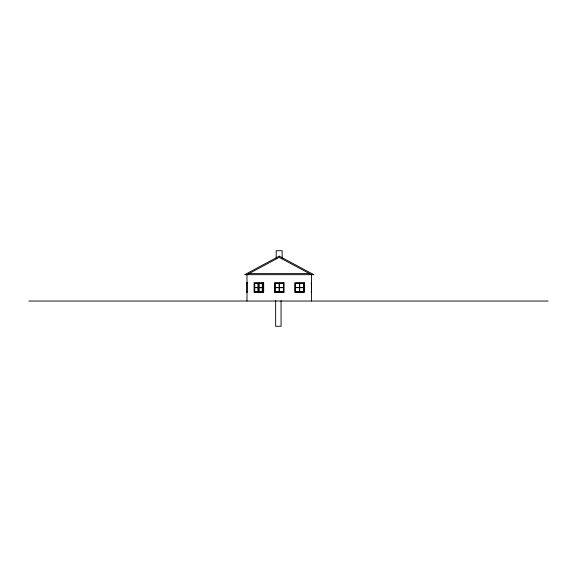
<?xml version="1.0" encoding="UTF-8"?>
<svg xmlns="http://www.w3.org/2000/svg" width="577" height="577" viewBox="0 0 577 577"><rect width="100%" height="100%" fill="white"/><g stroke="black" fill="none" stroke-linecap="round" stroke-linejoin="round"><path stroke-width="0.87" d="M248.997 273.606L309.51 273.606M246.891 282.809L247.526 282.809M311.436 282.809L311.436 292.366M246.985 283.257L247.425 283.257M311.075 283.257L311.616 283.257M279.16 283.437L275.106 283.437L275.106 287.497L279.16 287.497M279.34 283.437L283.401 283.437L283.401 287.497L279.34 287.497M299.528 283.437L295.467 283.437L295.467 287.497L299.528 287.497M299.708 283.437L303.769 283.437L303.769 287.497L299.708 287.497M279.16 287.678L275.106 287.678L275.106 291.738L279.16 291.738M279.34 287.678L283.401 287.678L283.401 291.738L279.34 291.738M299.528 287.678L295.467 287.678L295.467 291.738L299.528 291.738M299.708 287.678L303.769 287.678L303.769 291.738L299.708 291.738M246.891 291.464L247.338 291.464M246.891 291.919L247.425 291.919M311.075 291.919L311.616 291.919M246.985 292.366L247.071 282.809M28.85 301.028L548.15 301.028M311.522 301.028L311.522 274.688L279.254 257.371L246.985 274.688L246.985 301.028M299.708 283.257L299.708 291.919M299.528 283.257L299.528 291.919M282.146 258.099L282.146 250.714L276.21 250.714L276.21 258.171M281.057 300.631L281.057 326.286L275.647 326.286L275.647 300.631M279.34 283.257L279.34 291.919M279.16 283.257L279.16 291.919M262.485 283.257L262.485 291.919M258.979 283.257L258.979 291.919M258.799 283.437L258.799 287.497M258.799 287.678L258.799 291.738M258.244 283.437L258.244 287.497M258.244 287.678L258.244 291.738M258.063 283.257L258.063 291.919M279.254 256.138L244.691 274.688L313.816 274.688L279.254 256.138M263.667 282.809L254.111 282.809L254.111 292.366L263.667 292.366L263.667 282.809M284.035 282.809L274.472 282.809L274.472 292.366L284.035 292.366L284.035 282.809M304.396 282.809L294.833 282.809L294.833 292.366L304.396 292.366L304.396 282.809M263.22 283.257L254.558 283.257L254.558 291.919L263.22 291.919L263.22 283.257M283.581 283.257L274.926 283.257L274.926 291.919L283.581 291.919L283.581 283.257M303.949 283.257L295.287 283.257L295.287 291.919L303.949 291.919L303.949 283.257M262.304 283.437L254.738 283.437L254.738 287.497L262.304 287.497L262.304 283.437M262.304 287.678L254.738 287.678L254.738 291.738L262.304 291.738L262.304 287.678"/></g></svg>
